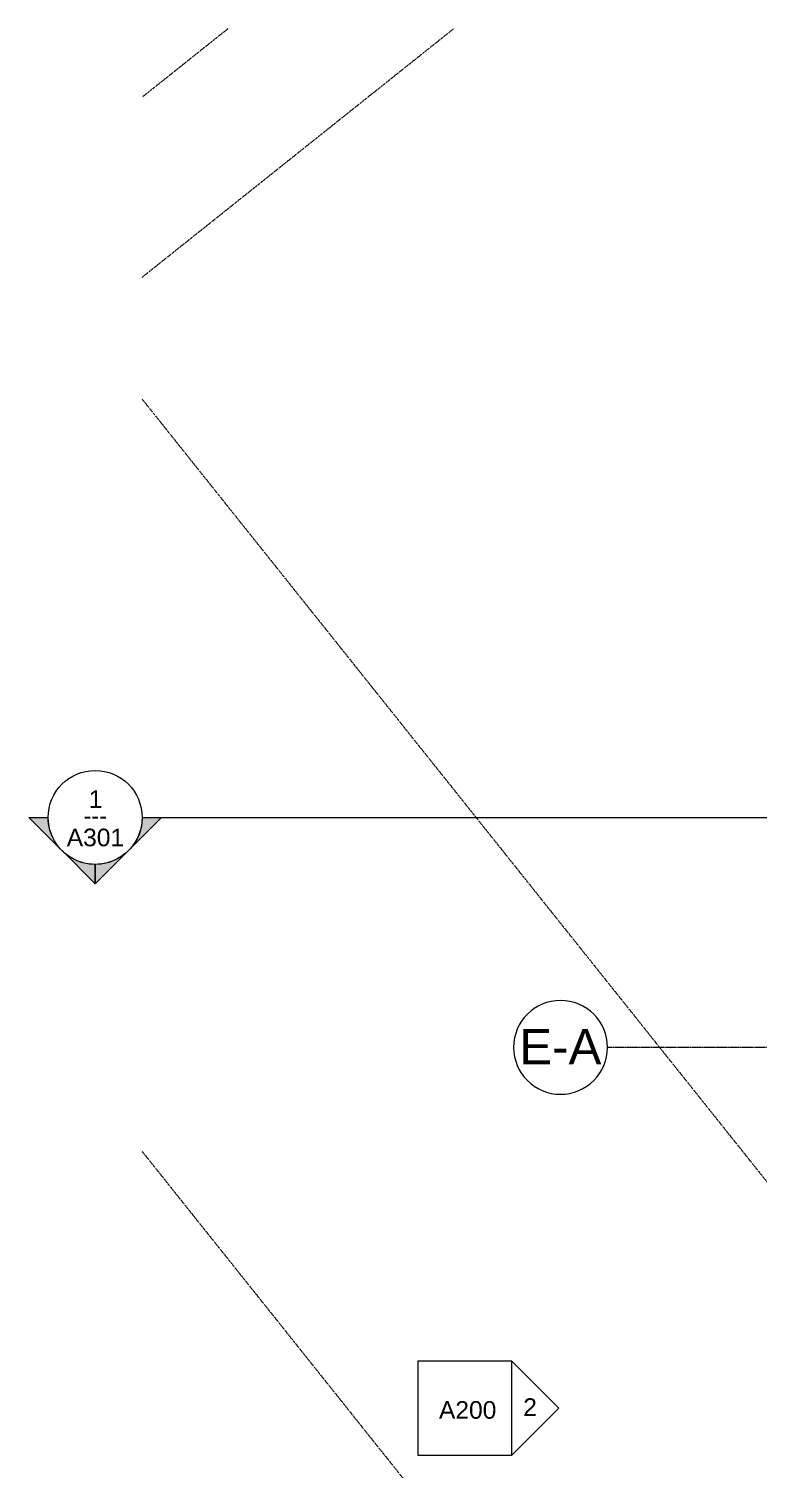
# Model space of a CAD drawing. Header units: inches. Extents: x -4182 to -1315, y 10161 to 12038.
# Drawn here: x -4182 to -3809, y 11191 to 11927 of the extents above; entities that cross this region are included whole.
import ezdxf

# ---------------------------------------------------------------- set-up
doc = ezdxf.new("R2010")
doc.units = ezdxf.units.IN
doc.header["$MEASUREMENT"] = 0
doc.linetypes.add('Double Dash 3_8_', pattern=[1, 0.375, -0.125, 0.125, -0.125, 0.125, -0.125])
doc.linetypes.add('Grid Line 1_2_', pattern=[0.875, 0.5, -0.125, 0.125, -0.125])
for name, color, linetype, lineweight in [('C-PROP-LINE', 91, 'Double Dash 3_8_', 9), ('G-ANNO-SYMB', 111, 'Continuous', 9), ('S-GRID', 1, 'Continuous', 9), ('S-GRID-IDEN', 1, 'Continuous', 9)]:
    doc.layers.add(name, color=color, linetype=linetype, lineweight=lineweight)
doc.styles.add('Arial', font='arial.ttf', dxfattribs={"height": 18})
doc.styles.add('Arial_1', font='arial.ttf', dxfattribs={"height": 9})
doc.styles.add('Century Gothic', font='', dxfattribs={"height": 9})
doc.styles.get('Century Gothic').set_extended_font_data('Century Gothic')

# ---------------------------------------------------------------- blocks, each defined once
blk = doc.blocks.new('Family - ___-1416994-STRUCTURAL SCHEMATIC  - 1ST FLOOR')
at = {"layer": 'C-PROP-LINE'}
for p, q in [((-4080.3, 11927.35), (-4124.19, 11892.33)), ((-4124.19, 11353.22), (-3256.42, 10265.73))]:
    blk.add_line(p, q, dxfattribs=at)
blk = doc.blocks.new('Family - ___-1442676-STRUCTURAL SCHEMATIC  - 1ST FLOOR')
at = {"layer": 'C-PROP-LINE'}
for p, q in [((-3964.87, 11927.35), (-4124.19, 11800.22)), ((-4124.19, 11738), (-2969.59, 10291.07))]:
    blk.add_line(p, q, dxfattribs=at)
blk = doc.blocks.new('Grid - Grid Head - Circle-50561-STRUCTURAL SCHEMATIC  - 1ST FLOOR')
at = {"layer": 'S-GRID-IDEN'}
for start, end in [(360, 180), (180, 360)]:
    blk.add_arc((0, 0), 0.25, start, end, dxfattribs=at)
blk = doc.blocks.new('Elevation - Detail Number-151647-STRUCTURAL SCHEMATIC  - 1ST FLOOR')
at = {"layer": 'G-ANNO-SYMB'}
for p, q in [((0.25, 0.25), (-0.25, 0.25)), ((-0.25, 0.25), (-0.25, -0.25)), ((0.25, -0.25), (0.25, 0.25)), ((-0.25, -0.25), (0.25, -0.25))]:
    blk.add_line(p, q, dxfattribs=at)
blk = doc.blocks.new('Elevation - Detail Number-151370-STRUCTURAL SCHEMATIC  - 1ST FLOOR')
at = {"layer": 'G-ANNO-SYMB'}
for p, q in [((0, 0.25), (-0.25, 0)), ((0.25, 0), (0, 0.25)), ((-0.25, 0), (0.25, 0))]:
    blk.add_line(p, q, dxfattribs=at)
blk = doc.blocks.new('Section - Section Head - Filled-22785-STRUCTURAL SCHEMATIC  - 1ST FLOOR')
at = {"layer": 'G-ANNO-SYMB'}
h = blk.add_hatch(color=256, dxfattribs=at)
edge = h.paths.add_edge_path(flags=0)
edge.add_line((-0.4268, 0.1768), (-0.25, 0.3536))
edge.add_line((-0.25, 0.3536), (-0.25, 0.25))
edge.add_arc((-0.25, 0), 0.25, 90, 135)
h = blk.add_hatch(color=256, dxfattribs=at)
edge = h.paths.add_edge_path(flags=0)
edge.add_arc((-0.25, 0), 0.25, 45, 90)
edge.add_line((-0.25, 0.25), (-0.25, 0.3536))
edge.add_line((-0.25, 0.3536), (-0.0732, 0.1768))
h = blk.add_hatch(color=256, dxfattribs=at)
edge = h.paths.add_edge_path(flags=0)
edge.add_arc((-0.25, 0), 0.2503, 137.9216, 180)
edge.add_line((-0.5003, 0), (-0.6036, 0))
edge.add_line((-0.6036, 0), (-0.4358, 0.1678))
h = blk.add_hatch(color=256, dxfattribs=at)
edge = h.paths.add_edge_path(flags=0)
edge.add_line((-0.0642, 0.1678), (0.1036, 0))
edge.add_line((0.1036, 0), (0.0003, 0))
edge.add_arc((-0.25, 0), 0.2503, 0, 42.0784)
for p, q in [((-0.25, 0.3536), (-0.4268, 0.1768)), ((-0.25, 0.25), (-0.25, 0.3536)), ((-0.0732, 0.1768), (-0.25, 0.3536)), ((-0.25, 0.3536), (-0.25, 0.25)), ((-0.4358, 0.1678), (-0.6036, 0)), ((0.1036, 0), (-0.0642, 0.1678)), ((-0.6036, 0), (-0.5003, 0)), ((0.0003, 0), (0.1036, 0))]:
    blk.add_line(p, q, dxfattribs=at)
for centre, radius, start, end in [((-0.2503, 0), 0.25, 360, 180), ((-0.25, 0), 0.25, 90, 135), ((-0.25, 0), 0.25, 45, 90), ((-0.25, 0), 0.2503, 137.9216, 180), ((-0.25, 0), 0.2503, 0, 42.0784), ((-0.2503, 0), 0.25, 180, 360)]:
    blk.add_arc(centre, radius, start, end, dxfattribs=at)

msp = doc.modelspace()

# ---------------------------------------------------------------- linework, layer by layer
at = {"layer": 'G-ANNO-SYMB'}
msp.add_line((-4124.13543, 11523.97754), (-1352.53416, 11523.97754), dxfattribs=at)
at = {"layer": 'S-GRID', "linetype": 'Grid Line 1_2_'}
msp.add_line((-1362.80331, 11406.39539), (-3886.22241, 11406.39539), dxfattribs=at)

# ---------------------------------------------------------------- block references
at = {"layer": 'C-PROP-LINE'}
for name in ['Family - ___-1416994-STRUCTURAL SCHEMATIC  - 1ST FLOOR', 'Family - ___-1442676-STRUCTURAL SCHEMATIC  - 1ST FLOOR']:
    msp.add_blockref(name, (0, 0), dxfattribs=at)
at = {"layer": 'G-ANNO-SYMB', "extrusion": (0, 0, -1), "xscale": 95.99999999999994, "yscale": 95.99999999999994, "zscale": 95.99999999999994}
for name, p, rotation in [('Section - Section Head - Filled-22785-STRUCTURAL SCHEMATIC  - 1ST FLOOR', (4124.13543, 11523.97754), 180), ('Elevation - Detail Number-151370-STRUCTURAL SCHEMATIC  - 1ST FLOOR', (3935.11153, 11221.89639), 90.00000000000001)]:
    msp.add_blockref(name, p, dxfattribs=dict(at, rotation=rotation))
at = {"layer": 'G-ANNO-SYMB', "xscale": 95.99999999999994, "yscale": 95.99999999999994, "zscale": 95.99999999999994}
msp.add_blockref('Elevation - Detail Number-151647-STRUCTURAL SCHEMATIC  - 1ST FLOOR', (-3959.11153, 11221.89639), dxfattribs=at)
at = {"layer": 'S-GRID-IDEN', "xscale": 95.99999999999994, "yscale": 95.99999999999994, "zscale": 95.99999999999994, "rotation": 89.9999999999996}
msp.add_blockref('Grid - Grid Head - Circle-50561-STRUCTURAL SCHEMATIC  - 1ST FLOOR', (-3910.22241, 11406.39539), dxfattribs=at)

# ---------------------------------------------------------------- texts
at = {"layer": 'G-ANNO-SYMB', "char_height": 9, "attachment_point": 1}
for s, insert, width, style in [('1', (-4151.45641, 11537.88618), 8.484, 'Arial_1'), ('---', (-4154.10772, 11529.37949), 15.453, 'Century Gothic'), ('A301', (-4162.7005, 11518.24994), 35.754, 'Arial_1'), ('A200', (-3972.3864, 11225.44933), 35.754, 'Arial_1'), ('2', (-3929.28414, 11226.92107), 8.484, 'Arial_1')]:
    msp.add_mtext(s, dxfattribs=dict(at, insert=insert, width=width, style=style))
at = {"layer": 'S-GRID-IDEN', "insert": (-3931.25247, 11415.77621), "char_height": 18, "width": 50.904, "attachment_point": 1, "style": 'Arial'}
msp.add_mtext('E-A', dxfattribs=at)

doc.saveas('drawing.dxf')
